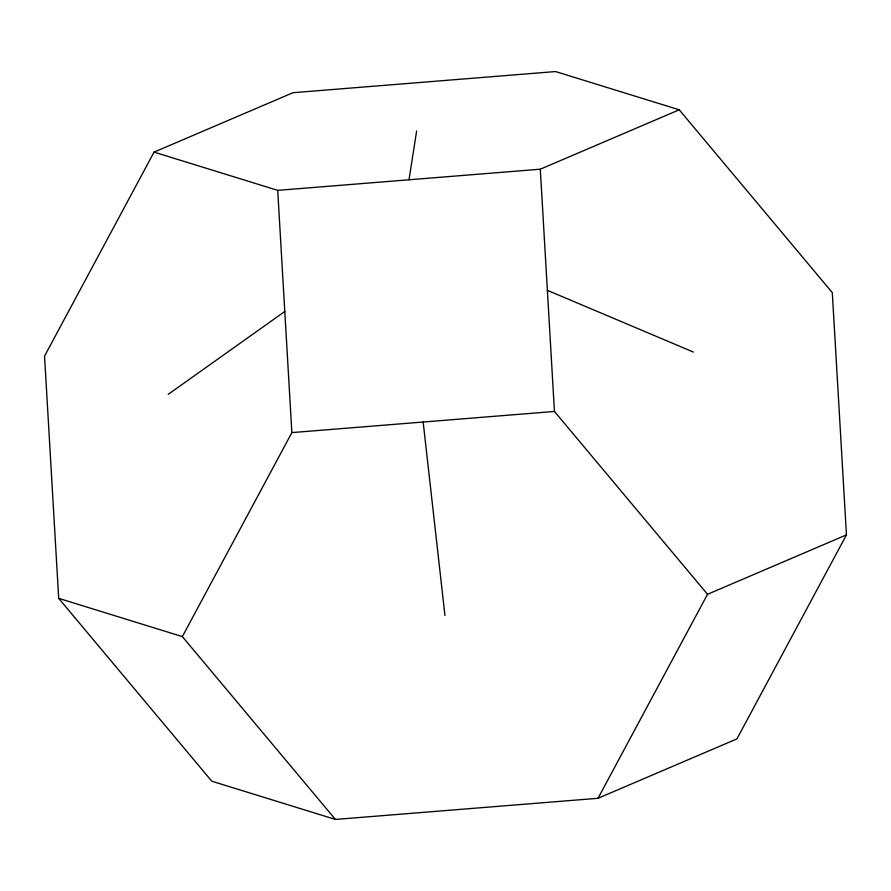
<?xml version="1.0" encoding="UTF-8"?>
<svg xmlns="http://www.w3.org/2000/svg" width="891" height="891" viewBox="0 0 891 891"><rect width="100%" height="100%" fill="white"/><g stroke="black" fill="none" stroke-linecap="round" stroke-linejoin="round"><path stroke-width="1.34" d="M409.002 179.782L416.643 130.955M154.054 152.116L44.55 356.11L58.695 598.351L211.768 781.195L335.428 819.442L598.017 798.291L736.946 738.884L846.45 534.89L832.305 292.649L679.232 109.805L555.572 71.558L292.983 92.709L154.054 152.116L277.714 190.362L540.302 169.201L679.232 109.805M335.428 819.442L182.354 636.597L291.869 432.603L277.714 190.362M598.017 798.291L707.521 594.297L846.45 534.89M168.21 394.357L284.786 311.482M291.869 432.603L554.447 411.453L707.521 594.297M58.695 598.351L182.354 636.597M547.375 290.332L693.376 352.045M423.158 422.022L444.943 615.447M540.302 169.201L554.447 411.453"/></g></svg>
